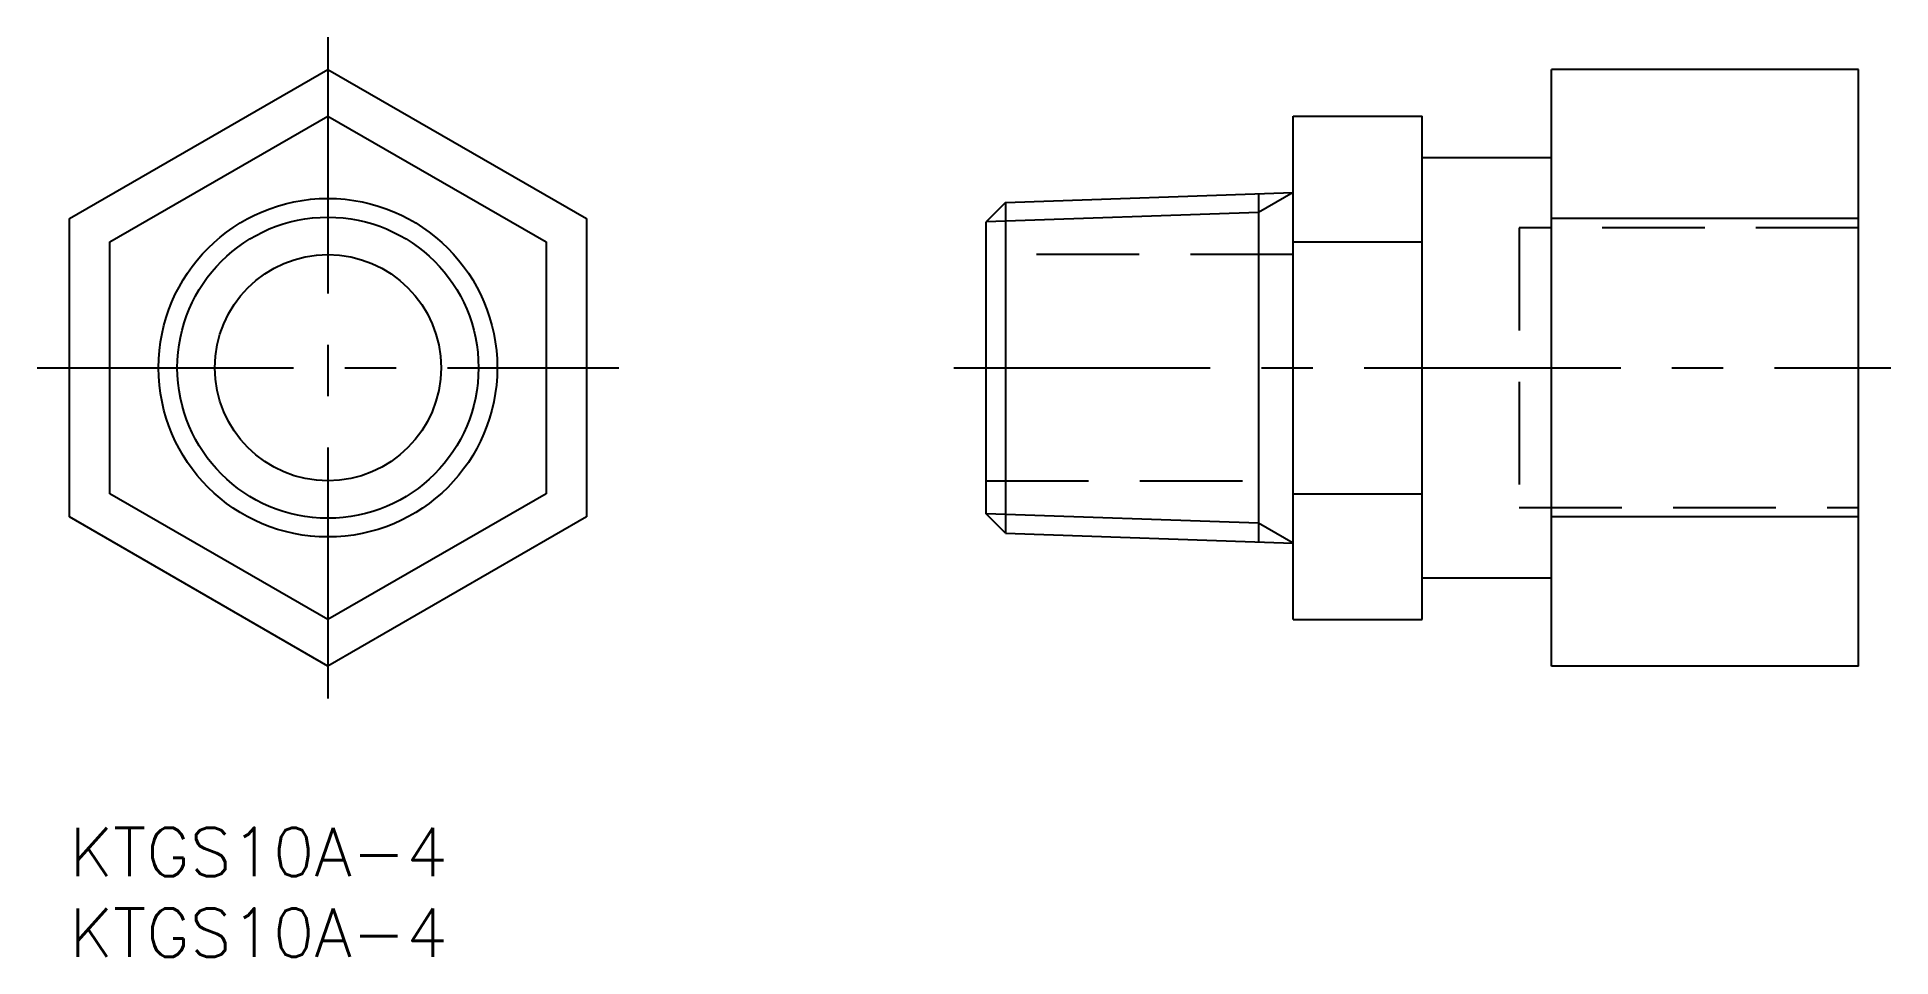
# Model space of a CAD drawing. Extents: x -2 to 113, y -8 to 49.
import ezdxf

# ---------------------------------------------------------------- set-up
doc = ezdxf.new("R2010")
doc.units = 0
doc.header["$LTSCALE"] = 0.5
doc.linetypes.add('CENTER', pattern=[50.8, 31.75, -6.35, 6.35, -6.35])
doc.linetypes.add('DASHED', pattern=[19.05, 12.7, -6.35])
for name, color, linetype in [('MSM_CENTER', 1, 'CENTER'), ('MSM_CONTINUOUS', 7, 'CONTINUOUS'), ('MSM_DASHED', 4, 'DASHED'), ('MSM_NARROW', 5, 'CONTINUOUS'), ('MSM_PART_NUMBER', 7, 'CONTINUOUS')]:
    doc.layers.add(name, color=color, linetype=linetype)
doc.styles.get("Standard").update_dxf_attribs({"font": 'txt.shx', "height": 2, "bigfont": 'bigfont.shx'})

# ---------------------------------------------------------------- blocks, each defined once
blk = doc.blocks.new('*U13')
at = {"layer": 'MSM_PART_NUMBER'}
blk.add_text('KTGS10A-4', height=3, dxfattribs=at).set_placement((0, -3))
blk = doc.blocks.new('*U14')
at = {"layer": 'MSM_PART_NUMBER'}
blk.add_text('KTGS10A-4', height=3, dxfattribs=at).set_placement((0, -8))

msp = doc.modelspace()

# ---------------------------------------------------------------- linework, layer by layer
at = {"layer": 'MSM_CENTER'}
for p, q in [((16, 48.95), (16, 8)), ((-2, 28.48), (34, 28.48)), ((54.73, 28.48), (112.73, 28.48))]:
    msp.add_line(p, q, dxfattribs=at)
at = {"layer": 'MSM_CONTINUOUS'}
for p, q in [((0, 37.71), (16, 46.95)), ((16, 46.95), (32, 37.71)), ((91.73, 10), (91.73, 46.95)), ((110.73, 46.95), (91.73, 46.95)), ((110.73, 10), (110.73, 46.95)), ((2.5, 36.27), (16, 44.06)), ((16, 44.06), (29.5, 36.27)), ((75.73, 12.89), (75.73, 44.06)), ((75.73, 44.06), (83.73, 44.06)), ((83.73, 12.89), (83.73, 44.06)), ((91.73, 41.48), (83.73, 41.48)), ((57.93, 38.71), (75.73, 39.33)), ((73.59, 39.26), (73.59, 17.69)), ((57.93, 38.71), (56.73, 37.51)), ((57.93, 38.71), (57.93, 18.24)), ((0, 19.24), (0, 37.71)), ((32, 37.71), (32, 19.24)), ((56.73, 19.44), (56.73, 37.51)), ((110.73, 37.71), (91.73, 37.71)), ((2.5, 20.68), (2.5, 36.27)), ((29.5, 36.27), (29.5, 20.68)), ((75.73, 36.27), (83.73, 36.27)), ((16, 12.89), (2.5, 20.68)), ((29.5, 20.68), (16, 12.89)), ((75.73, 20.68), (83.73, 20.68)), ((16, 10), (0, 19.24)), ((32, 19.24), (16, 10)), ((57.93, 18.24), (56.73, 19.44)), ((110.73, 19.24), (91.73, 19.24)), ((57.93, 18.24), (75.73, 17.62)), ((83.73, 15.48), (91.73, 15.48)), ((75.73, 12.89), (83.73, 12.89)), ((110.73, 10), (91.73, 10))]:
    msp.add_line(p, q, dxfattribs=at)
for radius in [10.48, 7]:
    msp.add_circle((16, 28.48), radius, dxfattribs=at)
at = {"layer": 'MSM_DASHED'}
for p, q in [((110.73, 37.13), (89.73, 37.13)), ((89.73, 37.13), (89.73, 19.83)), ((75.73, 35.48), (56.73, 35.48)), ((56.73, 21.48), (75.73, 21.48)), ((89.73, 19.83), (110.73, 19.83))]:
    msp.add_line(p, q, dxfattribs=at)
at = {"layer": 'MSM_NARROW'}
for p, q in [((75.73, 39.33), (73.59, 38.09)), ((73.59, 38.09), (56.73, 37.51)), ((73.59, 18.86), (56.73, 19.44)), ((75.73, 17.62), (73.59, 18.86))]:
    msp.add_line(p, q, dxfattribs=at)
msp.add_circle((16, 28.48), 9.32, dxfattribs=at)

# ---------------------------------------------------------------- block references
at = {"layer": 'MSM_CONTINUOUS'}
for name in ['*U13', '*U14']:
    msp.add_blockref(name, (0, 0), dxfattribs=at)

doc.saveas('drawing.dxf')
